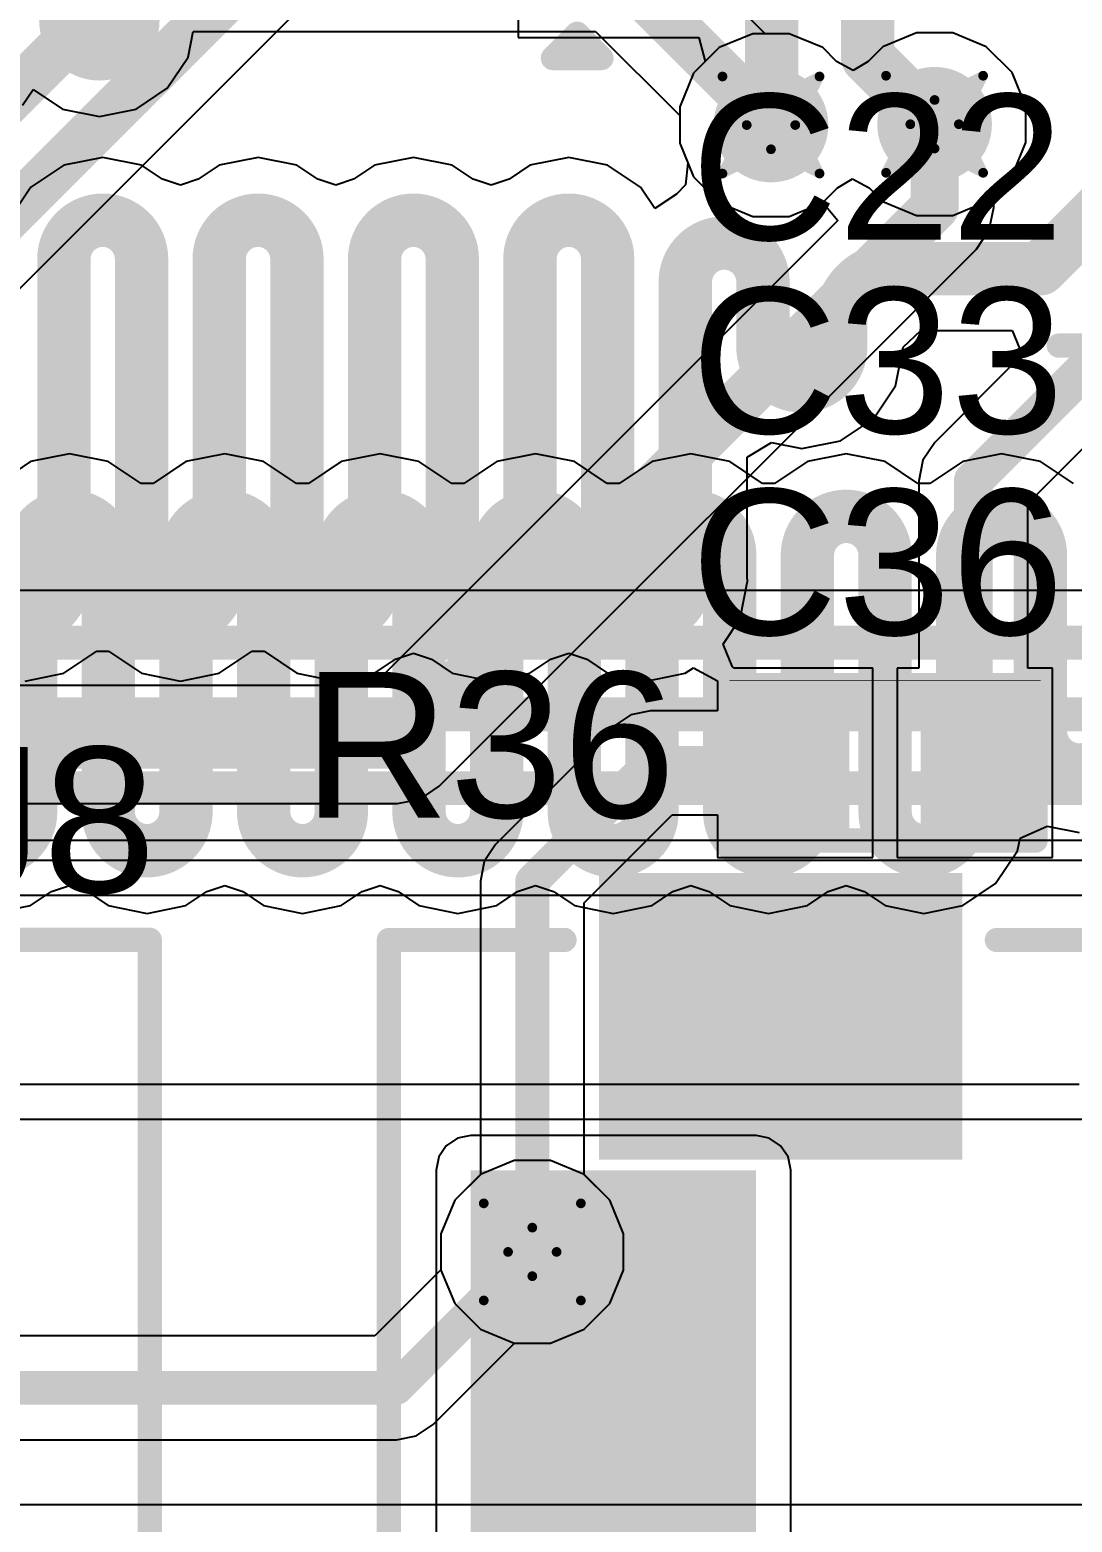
# Model space of a CAD drawing. Header units: inches. Extents: x -3 to 488, y -11 to 93.
# Drawn here: x 91.15 to 96.61, y 5.03 to 12.84 of the extents above; entities that cross this region are included whole.
import ezdxf

# ---------------------------------------------------------------- set-up
doc = ezdxf.new("R2010")
doc.units = ezdxf.units.IN
for name, color, linetype in [('Bottom Layer', 5, 'Continuous'), ('Drill Drawing', 1, 'Continuous'), ('Layer 1', 16, 'Continuous'), ('Layer 2', 76, 'Continuous'), ('Top Layer', 1, 'Continuous'), ('Top Overlay', 2, 'Continuous'), ('Top Paste', 8, 'Continuous'), ('Top Solder', 216, 'Continuous'), ('Via Holes', 16, 'Continuous')]:
    doc.layers.add(name, color=color, linetype=linetype)
doc.styles.add('Arial', font='', dxfattribs={"height": 0.2})
doc.styles.get('Arial').set_extended_font_data('Arial')

msp = doc.modelspace()

# ---------------------------------------------------------------- hatches: boundary and pattern name
at = {"layer": 'Bottom Layer'}
h = msp.add_hatch(color=5, dxfattribs=at)
edge = h.paths.add_edge_path()
edge.add_arc((95.0316, 12.3423), 0.3, 0, 360)
h = msp.add_hatch(color=5, dxfattribs=at)
edge = h.paths.add_edge_path()
edge.add_arc((95.8875, 12.3464), 0.3, 0, 360)
h = msp.add_hatch(color=5, dxfattribs=at)
edge = h.paths.add_edge_path()
edge.add_arc((93.7829, 6.4459), 0.3, 0, 360)
at = {"layer": 'Layer 1'}
h = msp.add_hatch(color=16, dxfattribs=at)
edge = h.paths.add_edge_path()
edge.add_arc((95.0316, 12.3423), 0.3, 0, 360)
h = msp.add_hatch(color=16, dxfattribs=at)
edge = h.paths.add_edge_path()
edge.add_arc((95.8875, 12.3464), 0.3, 0, 360)
h = msp.add_hatch(color=16, dxfattribs=at)
edge = h.paths.add_edge_path()
edge.add_arc((93.7829, 6.4459), 0.3, 0, 360)
at = {"layer": 'Layer 2'}
h = msp.add_hatch(color=76, dxfattribs=at)
edge = h.paths.add_edge_path()
edge.add_arc((95.0316, 12.3423), 0.3, 0, 360)
h = msp.add_hatch(color=76, dxfattribs=at)
edge = h.paths.add_edge_path()
edge.add_arc((95.8875, 12.3464), 0.3, 0, 360)
msp.add_hatch(color=76, dxfattribs=at).paths.add_polyline_path([(93.4607, -5.4719), (94.9534, -5.4719), (94.9534, 6.8733), (93.4607, 6.8733)])
h = msp.add_hatch(color=76, dxfattribs=at)
edge = h.paths.add_edge_path()
edge.add_arc((93.7829, 6.4459), 0.3, 0, 360)
at = {"layer": 'Top Layer'}
h = msp.add_hatch(color=1, dxfattribs=at)
edge = h.paths.add_edge_path()
edge.add_arc((95.0316, 12.3423), 0.3, 0, 360)
h = msp.add_hatch(color=1, dxfattribs=at)
edge = h.paths.add_edge_path()
edge.add_arc((95.8875, 12.3464), 0.3, 0, 360)
for points in [[(95.3871, 9.3218), (95.3871, 8.6868), (94.9299, 8.6868), (94.9299, 9.3218)], [(96.3269, 9.3218), (96.3269, 8.6868), (95.8697, 8.6868), (95.8697, 9.3218)], [(94.1824, 8.378), (95.9824, 8.378), (95.9824, 6.978), (94.1824, 6.978)]]:
    msp.add_hatch(color=1, dxfattribs=at).paths.add_polyline_path(points)
h = msp.add_hatch(color=1, dxfattribs=at)
edge = h.paths.add_edge_path()
edge.add_arc((93.7829, 6.4459), 0.3, 0, 360)
at = {"layer": 'Top Paste'}
for points in [[(95.3871, 9.3218), (95.3871, 8.6868), (94.9299, 8.6868), (94.9299, 9.3218)], [(96.3269, 9.3218), (96.3269, 8.6868), (95.8697, 8.6868), (95.8697, 9.3218)], [(94.1824, 8.378), (95.9824, 8.378), (95.9824, 6.978), (94.1824, 6.978)]]:
    msp.add_hatch(color=8, dxfattribs=at).paths.add_polyline_path(points)
at = {"layer": 'Top Solder'}
for points in [[(95.4421, 9.3768), (95.4421, 8.6318), (94.8749, 8.6318), (94.8749, 9.3768)], [(96.3819, 9.3768), (96.3819, 8.6318), (95.8147, 8.6318), (95.8147, 9.3768)], [(94.1324, 8.428), (96.0324, 8.428), (96.0324, 6.928), (94.1324, 6.928)]]:
    msp.add_hatch(color=216, dxfattribs=at).paths.add_polyline_path(points)
at = {"layer": 'Via Holes'}
h = msp.add_hatch(color=7, dxfattribs=at)
edge = h.paths.add_edge_path()
edge.add_arc((95.8875, 12.3464), 0.15, 0, 360)
h = msp.add_hatch(color=7, dxfattribs=at)
edge = h.paths.add_edge_path()
edge.add_arc((95.0316, 12.3423), 0.15, 0, 360)
h = msp.add_hatch(color=7, dxfattribs=at)
edge = h.paths.add_edge_path()
edge.add_arc((93.7829, 6.4459), 0.15, 0, 360)

# ---------------------------------------------------------------- linework, layer by layer
at = {"layer": 'Bottom Layer'}
for p, q in [((94.9366, 12.8201), (94.761, 12.7474)), ((95.1267, 12.8201), (94.9366, 12.8201)), ((95.3023, 12.7474), (95.1267, 12.8201)), ((95.7925, 12.8242), (95.6168, 12.7515)), ((95.9825, 12.8242), (95.7925, 12.8242)), ((96.1582, 12.7515), (95.9825, 12.8242)), ((94.761, 12.7474), (94.6266, 12.613)), ((95.3745, 12.6751), (95.3023, 12.7474)), ((95.6168, 12.7515), (95.5405, 12.6751)), ((96.2926, 12.6171), (96.1582, 12.7515)), ((95.462, 12.6281), (95.3745, 12.6751)), ((95.5405, 12.6751), (95.462, 12.6281)), ((94.6266, 12.613), (94.5538, 12.4374)), ((96.3653, 12.4415), (96.2926, 12.6171)), ((94.5538, 12.4374), (94.5538, 12.2473)), ((96.3653, 12.2514), (96.3653, 12.4415)), ((94.5538, 12.2473), (94.6266, 12.0717)), ((96.2926, 12.0758), (96.3653, 12.2514)), ((94.6266, 12.0717), (94.761, 11.9373)), ((95.3787, 12.0136), (95.4572, 12.0607)), ((95.4572, 12.0607), (95.5446, 12.0136)), ((96.1582, 11.9414), (96.2926, 12.0758)), ((95.3023, 11.9373), (95.3787, 12.0136)), ((95.5446, 12.0136), (95.6168, 11.9414)), ((94.761, 11.9373), (94.9366, 11.8645)), ((95.1267, 11.8645), (95.3023, 11.9373)), ((95.6168, 11.9414), (95.7925, 11.8686)), ((95.9825, 11.8686), (96.1582, 11.9414)), ((94.9366, 11.8645), (95.1267, 11.8645)), ((95.7925, 11.8686), (95.9825, 11.8686)), ((91.3612, 10.6225), (91.158, 10.5821)), ((91.5644, 10.5821), (91.3612, 10.6225)), ((92.174, 10.6225), (91.9708, 10.5821)), ((92.3772, 10.5821), (92.174, 10.6225)), ((92.9868, 10.6225), (92.7836, 10.5821)), ((93.19, 10.5821), (92.9868, 10.6225)), ((93.7996, 10.6225), (93.5964, 10.5821)), ((94.0028, 10.5821), (93.7996, 10.6225)), ((94.6124, 10.6225), (94.4092, 10.5821)), ((94.8156, 10.5821), (94.6124, 10.6225)), ((95.4252, 10.6225), (95.222, 10.5821)), ((95.6284, 10.5821), (95.4252, 10.6225)), ((96.238, 10.6225), (96.0348, 10.5821)), ((96.4412, 10.5821), (96.238, 10.6225)), ((91.158, 10.5821), (90.9858, 10.467)), ((91.7366, 10.467), (91.5644, 10.5821)), ((91.9708, 10.5821), (91.7986, 10.467)), ((92.5494, 10.467), (92.3772, 10.5821)), ((92.7836, 10.5821), (92.6114, 10.467)), ((93.3622, 10.467), (93.19, 10.5821)), ((93.5964, 10.5821), (93.4242, 10.467)), ((94.175, 10.467), (94.0028, 10.5821)), ((94.4092, 10.5821), (94.237, 10.467)), ((94.9878, 10.467), (94.8156, 10.5821)), ((95.222, 10.5821), (95.0498, 10.467)), ((95.8006, 10.467), (95.6284, 10.5821)), ((96.0348, 10.5821), (95.8626, 10.467)), ((96.6134, 10.467), (96.4412, 10.5821)), ((91.7986, 10.467), (91.7366, 10.467)), ((92.6114, 10.467), (92.5494, 10.467)), ((93.4242, 10.467), (93.3622, 10.467)), ((94.237, 10.467), (94.175, 10.467)), ((95.0498, 10.467), (94.9878, 10.467)), ((95.8626, 10.467), (95.8006, 10.467)), ((96.3353, 8.6115), (96.4771, 8.6732)), ((96.4771, 8.6732), (96.6444, 8.6399)), ((96.3221, 8.5451), (96.3353, 8.6115)), ((96.207, 8.3728), (96.3221, 8.5451)), ((91.2675, 8.3309), (91.3612, 8.3624)), ((91.3612, 8.3624), (91.4549, 8.3309)), ((92.0803, 8.3309), (92.174, 8.3624)), ((92.174, 8.3624), (92.2677, 8.3309)), ((92.8931, 8.3309), (92.9868, 8.3624)), ((92.9868, 8.3624), (93.0805, 8.3309)), ((93.7059, 8.3309), (93.7996, 8.3624)), ((93.7996, 8.3624), (93.8933, 8.3309)), ((94.5187, 8.3309), (94.6124, 8.3624)), ((94.6124, 8.3624), (94.7061, 8.3309)), ((95.3315, 8.3309), (95.4252, 8.3624)), ((95.4252, 8.3624), (95.5189, 8.3309)), ((96.0348, 8.2578), (96.207, 8.3728)), ((91.158, 8.2578), (91.2675, 8.3309)), ((91.4549, 8.3309), (91.5644, 8.2578)), ((91.9708, 8.2578), (92.0803, 8.3309)), ((92.2677, 8.3309), (92.3772, 8.2578)), ((92.7836, 8.2578), (92.8931, 8.3309)), ((93.0805, 8.3309), (93.19, 8.2578)), ((93.5964, 8.2578), (93.7059, 8.3309)), ((93.8933, 8.3309), (94.0028, 8.2578)), ((94.4092, 8.2578), (94.5187, 8.3309)), ((94.7061, 8.3309), (94.8156, 8.2578)), ((95.222, 8.2578), (95.3315, 8.3309)), ((95.5189, 8.3309), (95.6284, 8.2578)), ((90.9548, 8.2173), (91.158, 8.2578)), ((91.5644, 8.2578), (91.7676, 8.2173)), ((91.7676, 8.2173), (91.9708, 8.2578)), ((92.3772, 8.2578), (92.5804, 8.2173)), ((92.5804, 8.2173), (92.7836, 8.2578)), ((93.19, 8.2578), (93.3932, 8.2173)), ((93.3932, 8.2173), (93.5964, 8.2578)), ((94.0028, 8.2578), (94.206, 8.2173)), ((94.206, 8.2173), (94.4092, 8.2578)), ((94.8156, 8.2578), (95.0188, 8.2173)), ((95.0188, 8.2173), (95.222, 8.2578)), ((95.6284, 8.2578), (95.8316, 8.2173)), ((95.8316, 8.2173), (96.0348, 8.2578)), ((96.6439, 7.3211), (71.3248, 7.3211)), ((71.2497, 7.1398), (96.719, 7.1398)), ((93.6879, 6.9237), (93.5122, 6.851)), ((93.8779, 6.9237), (93.6879, 6.9237)), ((94.0536, 6.851), (93.8779, 6.9237)), ((93.5122, 6.851), (93.3778, 6.7166)), ((94.188, 6.7166), (94.0536, 6.851)), ((93.3778, 6.7166), (93.3051, 6.541)), ((94.2607, 6.541), (94.188, 6.7166)), ((93.3051, 6.541), (93.3051, 6.3509)), ((94.2607, 6.3509), (94.2607, 6.541)), ((93.3051, 6.3509), (93.3778, 6.1753)), ((94.188, 6.1753), (94.2607, 6.3509)), ((93.3778, 6.1753), (93.5122, 6.0409)), ((94.0536, 6.0409), (94.188, 6.1753)), ((93.5122, 6.0409), (93.6879, 5.9681)), ((93.8779, 5.9681), (94.0536, 6.0409)), ((93.6879, 5.9681), (93.8779, 5.9681))]:
    msp.add_line(p, q, dxfattribs=at)
at = {"layer": 'Bottom Layer', "const_width": 0.2794}
for points in [[(91.158, 10.0916, -1), (91.5644, 10.0916)], [(91.9708, 10.0916, -1), (92.3772, 10.0916)], [(92.7836, 10.0916, -1), (93.19, 10.0916)], [(93.5964, 10.0916, -1), (94.0028, 10.0916)], [(94.4092, 10.0916, -1), (94.8156, 10.0916)], [(95.222, 10.0916, -1), (95.6284, 10.0916)], [(96.0348, 10.0916, -1), (96.4412, 10.0916)], [(96.8476, 9.1708, -1), (96.4412, 9.1708)], [(91.158, 8.7482, -1), (90.7516, 8.7482)], [(91.9708, 8.7482, -1), (91.5644, 8.7482)], [(92.7836, 8.7482, -1), (92.3772, 8.7482)], [(93.5964, 8.7482, -1), (93.19, 8.7482)], [(94.4092, 8.7482, -1), (94.0028, 8.7482)], [(95.222, 8.7482, -1), (94.8156, 8.7482)], [(96.0348, 8.7482, -1), (95.6284, 8.7482)]]:
    msp.add_lwpolyline(points, format="xyb", dxfattribs=at)
for points in [[(91.158, 8.7482), (91.158, 10.0916)], [(91.5644, 8.7482), (91.5644, 10.0916)], [(91.9708, 8.7482), (91.9708, 10.0916)], [(92.3772, 8.7482), (92.3772, 10.0916)], [(92.7836, 8.7482), (92.7836, 10.0916)], [(93.19, 8.7482), (93.19, 10.0916)], [(93.5964, 8.7482), (93.5964, 10.0916)], [(94.0028, 8.7482), (94.0028, 10.0916)], [(94.4092, 8.7482), (94.4092, 10.0916)], [(94.8156, 8.7482), (94.8156, 10.0916)], [(95.222, 8.7482), (95.222, 10.0916)], [(95.6284, 8.7482), (95.6284, 10.0916)], [(96.0348, 8.7482), (96.0348, 10.0916)], [(96.4412, 9.1708), (96.4412, 10.0916)]]:
    msp.add_lwpolyline(points, dxfattribs=at)
at = {"layer": 'Bottom Layer', "const_width": 0.1397}
for points in [[(91.0881, 10.0916, 1), (91.2278, 10.0916, 1)], [(91.0881, 10.0916, 1), (91.2278, 10.0916, 1)], [(91.4945, 10.0916, 1), (91.6342, 10.0916, 1)], [(91.4945, 10.0916, 1), (91.6342, 10.0916, 1)], [(91.9009, 10.0916, 1), (92.0406, 10.0916, 1)], [(91.9009, 10.0916, 1), (92.0406, 10.0916, 1)], [(92.3073, 10.0916, 1), (92.447, 10.0916, 1)], [(92.3073, 10.0916, 1), (92.447, 10.0916, 1)], [(92.7137, 10.0916, 1), (92.8534, 10.0916, 1)], [(92.7137, 10.0916, 1), (92.8534, 10.0916, 1)], [(93.1201, 10.0916, 1), (93.2598, 10.0916, 1)], [(93.1201, 10.0916, 1), (93.2598, 10.0916, 1)], [(93.5265, 10.0916, 1), (93.6662, 10.0916, 1)], [(93.5265, 10.0916, 1), (93.6662, 10.0916, 1)], [(93.9329, 10.0916, 1), (94.0726, 10.0916, 1)], [(93.9329, 10.0916, 1), (94.0726, 10.0916, 1)], [(94.3393, 10.0916, 1), (94.479, 10.0916, 1)], [(94.3393, 10.0916, 1), (94.479, 10.0916, 1)], [(94.7457, 10.0916, 1), (94.8854, 10.0916, 1)], [(94.7457, 10.0916, 1), (94.8854, 10.0916, 1)], [(95.1521, 10.0916, 1), (95.2918, 10.0916, 1)], [(95.1521, 10.0916, 1), (95.2918, 10.0916, 1)], [(95.5585, 10.0916, 1), (95.6982, 10.0916, 1)], [(95.5585, 10.0916, 1), (95.6982, 10.0916, 1)], [(95.9649, 10.0916, 1), (96.1046, 10.0916, 1)], [(95.9649, 10.0916, 1), (96.1046, 10.0916, 1)], [(96.3713, 10.0916, 1), (96.511, 10.0916, 1)], [(96.3713, 10.0916, 1), (96.511, 10.0916, 1)], [(96.3713, 9.1708, 1), (96.511, 9.1708, 1)], [(96.3713, 9.1708, 1), (96.511, 9.1708, 1)], [(91.0881, 8.7482, 1), (91.2278, 8.7482, 1)], [(91.0881, 8.7482, 1), (91.2278, 8.7482, 1)], [(91.4945, 8.7482, 1), (91.6342, 8.7482, 1)], [(91.4945, 8.7482, 1), (91.6342, 8.7482, 1)], [(91.9009, 8.7482, 1), (92.0406, 8.7482, 1)], [(91.9009, 8.7482, 1), (92.0406, 8.7482, 1)], [(92.3073, 8.7482, 1), (92.447, 8.7482, 1)], [(92.3073, 8.7482, 1), (92.447, 8.7482, 1)], [(92.7137, 8.7482, 1), (92.8534, 8.7482, 1)], [(92.7137, 8.7482, 1), (92.8534, 8.7482, 1)], [(93.1201, 8.7482, 1), (93.2598, 8.7482, 1)], [(93.1201, 8.7482, 1), (93.2598, 8.7482, 1)], [(93.5265, 8.7482, 1), (93.6662, 8.7482, 1)], [(93.5265, 8.7482, 1), (93.6662, 8.7482, 1)], [(93.9329, 8.7482, 1), (94.0726, 8.7482, 1)], [(93.9329, 8.7482, 1), (94.0726, 8.7482, 1)], [(94.3393, 8.7482, 1), (94.479, 8.7482, 1)], [(94.3393, 8.7482, 1), (94.479, 8.7482, 1)], [(94.7457, 8.7482, 1), (94.8854, 8.7482, 1)], [(94.7457, 8.7482, 1), (94.8854, 8.7482, 1)], [(95.1521, 8.7482, 1), (95.2918, 8.7482, 1)], [(95.1521, 8.7482, 1), (95.2918, 8.7482, 1)], [(95.5585, 8.7482, 1), (95.6982, 8.7482, 1)], [(95.5585, 8.7482, 1), (95.6982, 8.7482, 1)], [(95.9649, 8.7482, 1), (96.1046, 8.7482, 1)], [(95.9649, 8.7482, 1), (96.1046, 8.7482, 1)]]:
    msp.add_lwpolyline(points, format="xyb", close=True, dxfattribs=at)
at = {"layer": 'Drill Drawing', "const_width": 0.0508}
for points in [[(94.7776, 12.5963), (95.0316, 12.4693)], [(94.7776, 12.5963), (94.9046, 12.3423)], [(95.0316, 12.4693), (95.2856, 12.5963)], [(95.1586, 12.3423), (95.2856, 12.5963)], [(95.6335, 12.6004), (95.8875, 12.4734)], [(95.6335, 12.6004), (95.7605, 12.3464)], [(95.8875, 12.4734), (96.1415, 12.6004)], [(96.0145, 12.3464), (96.1415, 12.6004)], [(94.7776, 12.0883), (94.9046, 12.3423)], [(95.1586, 12.3423), (95.2856, 12.0883)], [(95.6335, 12.0924), (95.7605, 12.3464)], [(96.0145, 12.3464), (96.1415, 12.0924)], [(94.7776, 12.0883), (95.0316, 12.2153)], [(95.0316, 12.2153), (95.2856, 12.0883)], [(95.6335, 12.0924), (95.8875, 12.2194)], [(95.8875, 12.2194), (96.1415, 12.0924)], [(93.5289, 6.6999), (93.7829, 6.5729)], [(93.5289, 6.6999), (93.6559, 6.4459)], [(93.7829, 6.5729), (94.0369, 6.6999)], [(93.9099, 6.4459), (94.0369, 6.6999)], [(93.5289, 6.1919), (93.6559, 6.4459)], [(93.9099, 6.4459), (94.0369, 6.1919)], [(93.5289, 6.1919), (93.7829, 6.3189)], [(93.7829, 6.3189), (94.0369, 6.1919)]]:
    msp.add_lwpolyline(points, dxfattribs=at)
at = {"layer": 'Drill Drawing', "const_width": 0.0254}
for points in [[(94.7649, 12.5963, 1), (94.7903, 12.5963, 1)], [(94.7649, 12.5963, 1), (94.7903, 12.5963, 1)], [(95.2729, 12.5963, 1), (95.2983, 12.5963, 1)], [(95.2729, 12.5963, 1), (95.2983, 12.5963, 1)], [(95.6208, 12.6004, 1), (95.6462, 12.6004, 1)], [(95.6208, 12.6004, 1), (95.6462, 12.6004, 1)], [(96.1288, 12.6004, 1), (96.1542, 12.6004, 1)], [(96.1288, 12.6004, 1), (96.1542, 12.6004, 1)], [(95.0189, 12.4693, 1), (95.0443, 12.4693, 1)], [(95.0189, 12.4693, 1), (95.0443, 12.4693, 1)], [(95.8748, 12.4734, 1), (95.9002, 12.4734, 1)], [(95.8748, 12.4734, 1), (95.9002, 12.4734, 1)], [(94.8919, 12.3423, 1), (94.9173, 12.3423, 1)], [(94.8919, 12.3423, 1), (94.9173, 12.3423, 1)], [(95.1459, 12.3423, 1), (95.1713, 12.3423, 1)], [(95.1459, 12.3423, 1), (95.1713, 12.3423, 1)], [(95.7478, 12.3464, 1), (95.7732, 12.3464, 1)], [(95.7478, 12.3464, 1), (95.7732, 12.3464, 1)], [(96.0018, 12.3464, 1), (96.0272, 12.3464, 1)], [(96.0018, 12.3464, 1), (96.0272, 12.3464, 1)], [(95.0189, 12.2153, 1), (95.0443, 12.2153, 1)], [(95.0189, 12.2153, 1), (95.0443, 12.2153, 1)], [(95.8748, 12.2194, 1), (95.9002, 12.2194, 1)], [(95.8748, 12.2194, 1), (95.9002, 12.2194, 1)], [(94.7649, 12.0883, 1), (94.7903, 12.0883, 1)], [(94.7649, 12.0883, 1), (94.7903, 12.0883, 1)], [(95.2729, 12.0883, 1), (95.2983, 12.0883, 1)], [(95.2729, 12.0883, 1), (95.2983, 12.0883, 1)], [(95.6208, 12.0924, 1), (95.6462, 12.0924, 1)], [(95.6208, 12.0924, 1), (95.6462, 12.0924, 1)], [(96.1288, 12.0924, 1), (96.1542, 12.0924, 1)], [(96.1288, 12.0924, 1), (96.1542, 12.0924, 1)], [(93.5162, 6.6999, 1), (93.5416, 6.6999, 1)], [(93.5162, 6.6999, 1), (93.5416, 6.6999, 1)], [(94.0242, 6.6999, 1), (94.0496, 6.6999, 1)], [(94.0242, 6.6999, 1), (94.0496, 6.6999, 1)], [(93.7702, 6.5729, 1), (93.7956, 6.5729, 1)], [(93.7702, 6.5729, 1), (93.7956, 6.5729, 1)], [(93.6432, 6.4459, 1), (93.6686, 6.4459, 1)], [(93.6432, 6.4459, 1), (93.6686, 6.4459, 1)], [(93.8972, 6.4459, 1), (93.9226, 6.4459, 1)], [(93.8972, 6.4459, 1), (93.9226, 6.4459, 1)], [(93.7702, 6.3189, 1), (93.7956, 6.3189, 1)], [(93.7702, 6.3189, 1), (93.7956, 6.3189, 1)], [(93.5162, 6.1919, 1), (93.5416, 6.1919, 1)], [(93.5162, 6.1919, 1), (93.5416, 6.1919, 1)], [(94.0242, 6.1919, 1), (94.0496, 6.1919, 1)], [(94.0242, 6.1919, 1), (94.0496, 6.1919, 1)]]:
    msp.add_lwpolyline(points, format="xyb", close=True, dxfattribs=at)
at = {"layer": 'Layer 1'}
for p, q in [((95.0015, 12.8201), (94.4612, 13.3604)), ((91.9818, 12.6978), (92.0085, 12.8321)), ((92.0085, 12.8321), (94.1142, 12.8321)), ((94.1142, 12.8321), (94.5538, 12.3924)), ((95.1267, 12.8201), (95.0015, 12.8201)), ((95.3023, 12.7474), (95.1267, 12.8201)), ((95.7925, 12.8242), (95.6168, 12.7515)), ((95.9825, 12.8242), (95.7925, 12.8242)), ((96.1582, 12.7515), (95.9825, 12.8242)), ((95.3745, 12.6751), (95.3023, 12.7474)), ((95.6168, 12.7515), (95.5405, 12.6751)), ((96.2926, 12.6171), (96.1582, 12.7515)), ((91.8729, 12.5348), (91.9818, 12.6978)), ((95.462, 12.6281), (95.3745, 12.6751)), ((95.5405, 12.6751), (95.462, 12.6281)), ((96.3653, 12.4415), (96.2926, 12.6171)), ((91.116, 12.4465), (91.1711, 12.529)), ((91.1711, 12.529), (91.3254, 12.4259)), ((91.7099, 12.4259), (91.8729, 12.5348)), ((91.3254, 12.4259), (91.5176, 12.3877)), ((91.5176, 12.3877), (91.7099, 12.4259)), ((96.3653, 12.2514), (96.3653, 12.4415)), ((94.5538, 12.3924), (94.5538, 12.2473)), ((94.5538, 12.2473), (94.6266, 12.0717)), ((96.2926, 12.0758), (96.3653, 12.2514)), ((94.6266, 12.0717), (94.761, 11.9373)), ((95.3787, 12.0136), (95.4572, 12.0607)), ((95.4572, 12.0607), (95.5446, 12.0136)), ((96.1582, 11.9414), (96.2926, 12.0758)), ((95.3023, 11.9373), (95.3787, 12.0136)), ((95.5446, 12.0136), (95.6168, 11.9414)), ((94.761, 11.9373), (94.9366, 11.8645)), ((95.1267, 11.8645), (95.3023, 11.9373)), ((95.6168, 11.9414), (95.7925, 11.8686)), ((95.9825, 11.8686), (96.1582, 11.9414)), ((94.9366, 11.8645), (95.1267, 11.8645)), ((95.7925, 11.8686), (95.9825, 11.8686)), ((97.2937, 9.9063), (87.5354, 9.9063)), ((87.2295, 8.6005), (97.9487, 8.6005)), ((93.6879, 6.9237), (93.5122, 6.851)), ((93.8779, 6.9237), (93.6879, 6.9237)), ((94.0536, 6.851), (93.8779, 6.9237)), ((93.5122, 6.851), (93.3778, 6.7166)), ((94.188, 6.7166), (94.0536, 6.851)), ((93.3778, 6.7166), (93.3051, 6.541)), ((94.2607, 6.541), (94.188, 6.7166)), ((93.3051, 6.541), (93.3051, 6.3527)), ((94.2607, 6.3509), (94.2607, 6.541)), ((93.3051, 6.3527), (92.9591, 6.0066)), ((94.188, 6.1753), (94.2607, 6.3509)), ((94.0536, 6.0409), (94.188, 6.1753)), ((93.8779, 5.9681), (94.0536, 6.0409)), ((92.9591, 6.0066), (89.5293, 6.0066)), ((93.264, 5.5424), (93.6897, 5.9681)), ((93.6897, 5.9681), (93.8779, 5.9681)), ((93.0717, 5.4628), (93.1758, 5.4835)), ((93.1758, 5.4835), (93.264, 5.5424)), ((72.6548, 5.4628), (93.0717, 5.4628)), ((109.9606, 5.1233), (65.7483, 5.1233))]:
    msp.add_line(p, q, dxfattribs=at)
at = {"layer": 'Layer 1', "const_width": 0.2515}
for points in [[(90.95, 12.9523, -1), (91.3284, 12.9523)], [(91.7069, 12.8901, -0.414214), (91.9583, 13.1416)], [(91.7069, 12.8901, -1), (91.3284, 12.8901)]]:
    msp.add_lwpolyline(points, format="xyb", dxfattribs=at)
at = {"layer": 'Layer 1'}
for points, const_width in [([(94.2424, 13.1416), (95.0316, 12.3523)], 0.2515), ([(91.3284, 12.8901), (91.3284, 12.9523)], 0.2515), ([(91.7069, 12.8901), (91.7069, 12.8901)], 0.2515), ([(95.0316, 12.3423), (95.0316, 12.3523)], 0.2515), ([(71.4525, 9.6344), (97.4064, 9.6344)], 0.1778), ([(71.3257, 9.2583), (97.8318, 9.2583)], 0.1778), ([(71.2088, 8.8724), (97.9487, 8.8724)], 0.1778), ([(93.0717, 5.7347), (93.7829, 6.4459)], 0.1778), ([(72.6548, 5.7347), (93.0717, 5.7347)], 0.1778)]:
    msp.add_lwpolyline(points, dxfattribs=dict(at, const_width=const_width))
for points, const_width in [([(91.2656, 12.9523, 1), (91.3913, 12.9523, 1)], 0.1257), ([(91.2656, 12.9523, 1), (91.3913, 12.9523, 1)], 0.1257), ([(91.2656, 12.8901, 1), (91.3913, 12.8901, 1)], 0.1257), ([(91.2656, 12.8901, 1), (91.3913, 12.8901, 1)], 0.1257), ([(91.644, 12.8901, 1), (91.7697, 12.8901, 1)], 0.1257), ([(91.644, 12.8901, 1), (91.7697, 12.8901, 1)], 0.1257), ([(91.644, 12.8901, 1), (91.7697, 12.8901, 1)], 0.1257), ([(91.644, 12.8901, 1), (91.7697, 12.8901, 1)], 0.1257), ([(94.9688, 12.3523, 1), (95.0945, 12.3523, 1)], 0.1257), ([(94.9688, 12.3523, 1), (95.0945, 12.3523, 1)], 0.1257), ([(94.9688, 12.3423, 1), (95.0945, 12.3423, 1)], 0.1257), ([(93.7385, 6.4459, 1), (93.8274, 6.4459, 1)], 0.0889), ([(93.0273, 5.7347, 1), (93.1162, 5.7347, 1)], 0.0889), ([(93.0273, 5.7347, 1), (93.1162, 5.7347, 1)], 0.0889)]:
    msp.add_lwpolyline(points, format="xyb", close=True, dxfattribs=dict(at, const_width=const_width))
at = {"layer": 'Layer 2'}
for p, q in [((90.9668, 11.3523), (94.2924, 14.678)), ((94.9366, 12.8201), (94.761, 12.7474)), ((95.1267, 12.8201), (94.9366, 12.8201)), ((95.3023, 12.7474), (95.1267, 12.8201)), ((95.7925, 12.8242), (95.6168, 12.7515)), ((95.9825, 12.8242), (95.7925, 12.8242)), ((96.1582, 12.7515), (95.9825, 12.8242)), ((94.761, 12.7474), (94.6266, 12.613)), ((95.3745, 12.6751), (95.3023, 12.7474)), ((95.6168, 12.7515), (95.5405, 12.6751)), ((96.2926, 12.6171), (96.1582, 12.7515)), ((95.462, 12.6281), (95.3745, 12.6751)), ((95.5405, 12.6751), (95.462, 12.6281)), ((94.6266, 12.613), (94.5538, 12.4374)), ((96.3653, 12.4415), (96.2926, 12.6171)), ((94.5538, 12.4374), (94.5538, 12.2473)), ((96.3653, 12.2514), (96.3653, 12.4415)), ((94.5538, 12.2473), (94.6266, 12.0717)), ((96.2926, 12.0758), (96.3653, 12.2514)), ((94.6266, 12.0717), (94.761, 11.9373)), ((96.197, 11.9802), (96.2926, 12.0758)), ((96.197, 11.9116), (96.197, 11.9802)), ((94.761, 11.9373), (94.9366, 11.8645)), ((95.1267, 11.8645), (95.3023, 11.9373)), ((95.3023, 11.9373), (95.3813, 11.843)), ((96.1734, 11.7931), (96.197, 11.9116)), ((95.3813, 11.843), (92.9487, 9.4105)), ((94.9366, 11.8645), (95.1267, 11.8645)), ((96.1063, 11.6927), (96.1734, 11.7931)), ((93.2958, 8.8821), (96.1063, 11.6927)), ((96.1063, 11.6927), (96.1063, 11.6927)), ((92.9487, 9.4105), (89.2045, 9.4105)), ((93.1954, 8.8151), (93.2958, 8.8821)), ((78.2911, 8.7915), (93.0769, 8.7915)), ((93.0769, 8.7915), (93.1954, 8.8151)), ((93.0769, 8.7915), (93.0769, 8.7915)), ((96.8562, 8.4932), (87.4846, 8.4932)), ((87.4846, 8.3119), (97.0375, 8.3119)), ((93.3913, 7.0408), (93.3325, 7.0015)), ((93.4607, 7.0546), (93.3913, 7.0408)), ((94.9534, 7.0546), (93.4607, 7.0546)), ((95.0227, 7.0408), (94.9534, 7.0546)), ((95.0816, 7.0015), (95.0227, 7.0408)), ((93.3325, 7.0015), (93.2932, 6.9427)), ((95.1209, 6.9427), (95.0816, 7.0015)), ((93.2932, 6.9427), (93.2794, 6.8733)), ((93.2794, 6.8733), (93.2794, -5.4719)), ((95.1347, 6.8733), (95.1209, 6.9427)), ((95.1347, -5.4719), (95.1347, 6.8733))]:
    msp.add_line(p, q, dxfattribs=at)
at = {"layer": 'Layer 2', "const_width": 0.2515}
for points in [[(88.6479, 10.0782), (94.5523, 15.9826)], [(90.7479, 11.5712), (94.5152, 15.3384)], [(95.8875, 11.9116), (95.8875, 12.3464)], [(93.0769, 9.101), (95.8875, 11.9116)], [(78.2911, 9.101), (93.0769, 9.101)]]:
    msp.add_lwpolyline(points, dxfattribs=at)
at = {"layer": 'Layer 2', "const_width": 0.1257}
for points in [[(95.8246, 12.3464, 1), (95.9504, 12.3464, 1)], [(95.8246, 11.9116, 1), (95.9504, 11.9116, 1)], [(95.8246, 11.9116, 1), (95.9504, 11.9116, 1)], [(93.0141, 9.101, 1), (93.1398, 9.101, 1)], [(93.0141, 9.101, 1), (93.1398, 9.101, 1)]]:
    msp.add_lwpolyline(points, format="xyb", close=True, dxfattribs=at)
at = {"layer": 'Top Layer'}
for p, q in [((93.7097, 14.1653), (93.7097, 12.801)), ((93.7097, 12.801), (94.6548, 12.801)), ((94.6548, 12.801), (94.6876, 12.674)), ((94.6876, 12.674), (94.6266, 12.613)), ((94.6266, 12.613), (94.5538, 12.4374)), ((94.5538, 12.4374), (94.5538, 12.2473)), ((94.5538, 12.2473), (94.5965, 12.1442)), ((91.3321, 12.1316), (91.1599, 12.0165)), ((91.5353, 12.172), (91.3321, 12.1316)), ((91.7385, 12.1316), (91.5353, 12.172)), ((91.848, 12.0584), (91.7385, 12.1316)), ((92.1449, 12.1316), (92.0354, 12.0584)), ((92.3481, 12.172), (92.1449, 12.1316)), ((92.5513, 12.1316), (92.3481, 12.172)), ((92.6608, 12.0584), (92.5513, 12.1316)), ((92.9577, 12.1316), (92.8482, 12.0584)), ((93.1609, 12.172), (92.9577, 12.1316)), ((93.3641, 12.1316), (93.1609, 12.172)), ((93.4736, 12.0584), (93.3641, 12.1316)), ((93.7705, 12.1316), (93.661, 12.0584)), ((93.9737, 12.172), (93.7705, 12.1316)), ((94.1769, 12.1316), (93.9737, 12.172)), ((94.3491, 12.0165), (94.1769, 12.1316)), ((94.5965, 12.1442), (94.5851, 12.0297)), ((91.9417, 12.0269), (91.848, 12.0584)), ((92.0354, 12.0584), (91.9417, 12.0269)), ((92.7545, 12.0269), (92.6608, 12.0584)), ((92.8482, 12.0584), (92.7545, 12.0269)), ((93.5673, 12.0269), (93.4736, 12.0584)), ((93.661, 12.0584), (93.5673, 12.0269)), ((94.5851, 12.0297), (94.5373, 11.9813)), ((91.1599, 12.0165), (91.0448, 11.8443)), ((94.4234, 11.9053), (94.3491, 12.0165)), ((94.5373, 11.9813), (94.4234, 11.9053)), ((95.7238, 11.1801), (95.815, 11.2666)), ((95.815, 11.2666), (96.2937, 11.2666)), ((96.2937, 11.2666), (96.3463, 11.1396)), ((95.6834, 10.977), (95.7238, 11.1801)), ((96.3463, 11.1396), (95.8886, 10.6819)), ((95.5683, 10.8047), (95.6834, 10.977)), ((96.3749, 10.3624), (96.9157, 10.9033)), ((95.3961, 10.6897), (95.5683, 10.8047)), ((94.907, 10.6038), (95.034, 10.6809)), ((95.034, 10.6809), (95.1929, 10.6492)), ((95.1929, 10.6492), (95.3961, 10.6897)), ((95.8886, 10.6819), (95.8268, 10.5894)), ((94.907, 9.9639), (94.907, 10.6038)), ((95.8268, 10.5894), (95.8051, 10.4804)), ((95.8051, 10.4804), (95.8051, 10.4804)), ((95.8051, 10.4804), (95.8051, 9.4996)), ((96.3749, 9.4996), (96.3749, 10.3624)), ((94.8706, 9.7607), (94.911, 9.9639)), ((94.911, 9.9639), (94.907, 9.9639)), ((94.781, 9.6266), (94.8706, 9.7607)), ((94.8171, 9.5396), (94.781, 9.6266)), ((91.3321, 9.4734), (91.5043, 9.5885)), ((91.5043, 9.5885), (91.5663, 9.5885)), ((91.5663, 9.5885), (91.7385, 9.4734)), ((92.1449, 9.4734), (92.3171, 9.5885)), ((92.3171, 9.5885), (92.3791, 9.5885)), ((92.3791, 9.5885), (92.5513, 9.4734)), ((92.9577, 9.4734), (93.0672, 9.5466)), ((93.0672, 9.5466), (93.1609, 9.5781)), ((93.1609, 9.5781), (93.2546, 9.5466)), ((93.2546, 9.5466), (93.3641, 9.4734)), ((93.7705, 9.4734), (93.88, 9.5466)), ((93.88, 9.5466), (93.9737, 9.5781)), ((93.9737, 9.5781), (94.0674, 9.5466)), ((94.0674, 9.5466), (94.1769, 9.4734)), ((94.8308, 9.5066), (94.8171, 9.5396)), ((91.1289, 9.433), (91.3321, 9.4734)), ((91.7385, 9.4734), (91.9417, 9.433)), ((91.9417, 9.433), (92.1449, 9.4734)), ((92.5513, 9.4734), (92.7545, 9.433)), ((92.7545, 9.433), (92.9577, 9.4734)), ((93.3641, 9.4734), (93.5673, 9.433)), ((93.5673, 9.433), (93.7705, 9.4734)), ((94.1769, 9.4734), (94.3801, 9.433)), ((94.3801, 9.433), (94.5833, 9.4734)), ((94.5833, 9.4734), (94.6261, 9.502)), ((94.6261, 9.502), (94.7521, 9.4335)), ((94.8373, 9.4996), (94.8308, 9.5066)), ((94.8495, 9.4996), (94.8373, 9.4996)), ((94.8517, 9.4996), (94.8495, 9.4996)), ((94.8495, 9.4996), (94.8495, 9.4996)), ((95.5649, 9.4996), (94.8517, 9.4996)), ((95.5649, 8.509), (95.5649, 9.4996)), ((95.8051, 9.4996), (95.6919, 9.4996)), ((95.6919, 9.4996), (95.6919, 8.509)), ((96.5047, 9.4996), (96.3749, 9.4996)), ((96.5047, 8.509), (96.5047, 9.4996)), ((94.7521, 9.4335), (94.7521, 9.4098)), ((94.7521, 9.4098), (94.7521, 9.4098)), ((94.7521, 9.4098), (94.7521, 9.4079)), ((94.7521, 9.4079), (94.7521, 9.2763)), ((94.2979, 9.2556), (94.2097, 9.1966)), ((94.402, 9.2763), (94.2979, 9.2556)), ((94.7521, 9.2763), (94.402, 9.2763)), ((94.402, 9.2763), (94.402, 9.2763)), ((94.2097, 9.1966), (93.5906, 8.5775)), ((94.2097, 9.1966), (94.2097, 9.1966)), ((94.0548, 8.2726), (94.5146, 8.7324)), ((94.5146, 8.7324), (94.7521, 8.7324)), ((94.7521, 8.7324), (94.7521, 8.509)), ((93.5906, 8.5775), (93.5317, 8.4893)), ((93.5317, 8.4893), (93.511, 8.3852)), ((94.7521, 8.509), (95.5649, 8.509)), ((95.6919, 8.509), (96.5047, 8.509)), ((93.511, 8.3852), (93.511, 6.8497)), ((94.0548, 6.8497), (94.0548, 8.2726)), ((93.511, 6.8497), (93.3778, 6.7166)), ((94.188, 6.7166), (94.0548, 6.8497)), ((93.3778, 6.7166), (93.3051, 6.541)), ((94.2607, 6.541), (94.188, 6.7166)), ((93.3051, 6.541), (93.3051, 6.3509)), ((94.2607, 6.3509), (94.2607, 6.541)), ((93.3051, 6.3509), (93.3778, 6.1753)), ((94.188, 6.1753), (94.2607, 6.3509)), ((93.3778, 6.1753), (93.5122, 6.0409)), ((94.0536, 6.0409), (94.188, 6.1753)), ((93.5122, 6.0409), (93.6879, 5.9681)), ((93.8779, 5.9681), (94.0536, 6.0409)), ((93.6879, 5.9681), (93.8779, 5.9681))]:
    msp.add_line(p, q, dxfattribs=at)
for points, const_width in [([(95.0346, 12.3453), (95.0346, 13.5759)], 0.2794), ([(95.5375, 12.6964), (95.5375, 13.5788)], 0.2794), ([(95.5375, 12.6964), (95.8875, 12.3464)], 0.2794), ([(95.0316, 12.3423), (95.0346, 12.3453)], 0.2794), ([(96.4402, 11.5903), (97.0375, 12.1876)], 0.2794), ([(91.3321, 9.9639), (91.3321, 11.6411)], 0.2794), ([(91.7385, 9.9639), (91.7385, 11.6411)], 0.2794), ([(92.1449, 9.9639), (92.1449, 11.6411)], 0.2794), ([(92.5513, 9.9639), (92.5513, 11.6411)], 0.2794), ([(92.9577, 9.9639), (92.9577, 11.6411)], 0.2794), ([(93.3641, 9.9639), (93.3641, 11.6411)], 0.2794), ([(93.7705, 9.9639), (93.7705, 11.6411)], 0.2794), ([(94.1769, 9.9639), (94.1769, 11.6411)], 0.2794), ([(95.6755, 11.5903), (96.4402, 11.5903)], 0.2794), ([(94.5833, 9.9639), (94.5833, 11.5216)], 0.2794), ([(94.9897, 11.1802), (94.9897, 11.5216)], 0.2794), ([(95.3961, 11.1802), (95.3961, 11.3109)], 0.2794), ([(96.09, 10.4804), (96.7977, 11.1882)], 0.2032), ([(96.09, 9.0126), (96.09, 10.4804)], 0.2032), ([(93.7829, 8.3852), (94.402, 9.0043)], 0.1778), ([(94.402, 9.0043), (95.1585, 9.0043)], 0.1778), ([(93.7829, 6.4459), (93.7829, 8.3852)], 0.1778)]:
    msp.add_lwpolyline(points, dxfattribs=dict(at, const_width=const_width))
for points, const_width in [([(95.4676, 12.6964, 1), (95.6073, 12.6964, 1)], 0.1397), ([(95.4676, 12.6964, 1), (95.6073, 12.6964, 1)], 0.1397), ([(94.9618, 12.3423, 1), (95.1015, 12.3423, 1)], 0.1397), ([(94.9647, 12.3453, 1), (95.1044, 12.3453, 1)], 0.1397), ([(94.9647, 12.3453, 1), (95.1044, 12.3453, 1)], 0.1397), ([(95.8176, 12.3464, 1), (95.9573, 12.3464, 1)], 0.1397), ([(91.2623, 11.6411, 1), (91.402, 11.6411, 1)], 0.1397), ([(91.2623, 11.6411, 1), (91.402, 11.6411, 1)], 0.1397), ([(91.6687, 11.6411, 1), (91.8084, 11.6411, 1)], 0.1397), ([(91.6687, 11.6411, 1), (91.8084, 11.6411, 1)], 0.1397), ([(92.0751, 11.6411, 1), (92.2148, 11.6411, 1)], 0.1397), ([(92.0751, 11.6411, 1), (92.2148, 11.6411, 1)], 0.1397), ([(92.4815, 11.6411, 1), (92.6212, 11.6411, 1)], 0.1397), ([(92.4815, 11.6411, 1), (92.6212, 11.6411, 1)], 0.1397), ([(92.8879, 11.6411, 1), (93.0276, 11.6411, 1)], 0.1397), ([(92.8879, 11.6411, 1), (93.0276, 11.6411, 1)], 0.1397), ([(93.2943, 11.6411, 1), (93.434, 11.6411, 1)], 0.1397), ([(93.2943, 11.6411, 1), (93.434, 11.6411, 1)], 0.1397), ([(93.7007, 11.6411, 1), (93.8404, 11.6411, 1)], 0.1397), ([(93.7007, 11.6411, 1), (93.8404, 11.6411, 1)], 0.1397), ([(94.1071, 11.6411, 1), (94.2468, 11.6411, 1)], 0.1397), ([(94.1071, 11.6411, 1), (94.2468, 11.6411, 1)], 0.1397), ([(95.6057, 11.5903, 1), (95.7454, 11.5903, 1)], 0.1397), ([(95.6057, 11.5903, 1), (95.7454, 11.5903, 1)], 0.1397), ([(96.3704, 11.5903, 1), (96.5101, 11.5903, 1)], 0.1397), ([(96.3704, 11.5903, 1), (96.5101, 11.5903, 1)], 0.1397), ([(94.5135, 11.5216, 1), (94.6532, 11.5216, 1)], 0.1397), ([(94.5135, 11.5216, 1), (94.6532, 11.5216, 1)], 0.1397), ([(94.9199, 11.5216, 1), (95.0596, 11.5216, 1)], 0.1397), ([(94.9199, 11.5216, 1), (95.0596, 11.5216, 1)], 0.1397), ([(95.3263, 11.3109, 1), (95.466, 11.3109, 1)], 0.1397), ([(95.3263, 11.3109, 1), (95.466, 11.3109, 1)], 0.1397), ([(94.9199, 11.1802, 1), (95.0596, 11.1802, 1)], 0.1397), ([(94.9199, 11.1802, 1), (95.0596, 11.1802, 1)], 0.1397), ([(95.3263, 11.1802, 1), (95.466, 11.1802, 1)], 0.1397), ([(95.3263, 11.1802, 1), (95.466, 11.1802, 1)], 0.1397), ([(96.0392, 10.4804, 1), (96.1408, 10.4804, 1)], 0.1016), ([(96.0392, 10.4804, 1), (96.1408, 10.4804, 1)], 0.1016), ([(91.2623, 9.9639, 1), (91.402, 9.9639, 1)], 0.1397), ([(91.2623, 9.9639, 1), (91.402, 9.9639, 1)], 0.1397), ([(91.6687, 9.9639, 1), (91.8084, 9.9639, 1)], 0.1397), ([(91.6687, 9.9639, 1), (91.8084, 9.9639, 1)], 0.1397), ([(92.0751, 9.9639, 1), (92.2148, 9.9639, 1)], 0.1397), ([(92.0751, 9.9639, 1), (92.2148, 9.9639, 1)], 0.1397), ([(92.4815, 9.9639, 1), (92.6212, 9.9639, 1)], 0.1397), ([(92.4815, 9.9639, 1), (92.6212, 9.9639, 1)], 0.1397), ([(92.8879, 9.9639, 1), (93.0276, 9.9639, 1)], 0.1397), ([(92.8879, 9.9639, 1), (93.0276, 9.9639, 1)], 0.1397), ([(93.2943, 9.9639, 1), (93.434, 9.9639, 1)], 0.1397), ([(93.2943, 9.9639, 1), (93.434, 9.9639, 1)], 0.1397), ([(93.7007, 9.9639, 1), (93.8404, 9.9639, 1)], 0.1397), ([(93.7007, 9.9639, 1), (93.8404, 9.9639, 1)], 0.1397), ([(94.1071, 9.9639, 1), (94.2468, 9.9639, 1)], 0.1397), ([(94.1071, 9.9639, 1), (94.2468, 9.9639, 1)], 0.1397), ([(94.5135, 9.9639, 1), (94.6532, 9.9639, 1)], 0.1397), ([(94.5135, 9.9639, 1), (94.6532, 9.9639, 1)], 0.1397), ([(94.3575, 9.0043, 1), (94.4464, 9.0043, 1)], 0.0889), ([(94.3575, 9.0043, 1), (94.4464, 9.0043, 1)], 0.0889), ([(95.114, 9.0043, 1), (95.2029, 9.0043, 1)], 0.0889), ([(96.0392, 9.0126, 1), (96.1408, 9.0126, 1)], 0.1016), ([(93.7385, 8.3852, 1), (93.8274, 8.3852, 1)], 0.0889), ([(93.7385, 8.3852, 1), (93.8274, 8.3852, 1)], 0.0889), ([(93.7385, 6.4459, 1), (93.8274, 6.4459, 1)], 0.0889)]:
    msp.add_lwpolyline(points, format="xyb", close=True, dxfattribs=dict(at, const_width=const_width))
at = {"layer": 'Top Layer', "const_width": 0.2794}
for points in [[(91.3321, 11.6411, -1), (91.7385, 11.6411)], [(92.1449, 11.6411, -1), (92.5513, 11.6411)], [(92.9577, 11.6411, -1), (93.3641, 11.6411)], [(93.7705, 11.6411, -1), (94.1769, 11.6411)], [(94.5833, 11.5216, -1), (94.9897, 11.5216)], [(95.3961, 11.3109, -0.414214), (95.6755, 11.5903)], [(95.3961, 11.1802, -1), (94.9897, 11.1802)], [(91.3321, 9.9639, -1), (90.9257, 9.9639)], [(92.1449, 9.9639, -1), (91.7385, 9.9639)], [(92.9577, 9.9639, -1), (92.5513, 9.9639)], [(93.7705, 9.9639, -1), (93.3641, 9.9639)], [(94.5833, 9.9639, -1), (94.1769, 9.9639)]]:
    msp.add_lwpolyline(points, format="xyb", dxfattribs=at)
at = {"layer": 'Top Overlay'}
for points, const_width in [([(93.8907, 12.6928), (94.0177, 12.8198)], 0.127), ([(94.0177, 12.8198), (94.1447, 12.6928)], 0.127), ([(93.8907, 12.6928), (94.1447, 12.6928)], 0.127), ([(96.5375, 11.1882), (98.1752, 11.1882)], 0.127), ([(94.841, 8.5979), (94.841, 9.4107)], 0.127), ([(94.841, 9.4107), (96.4158, 9.4107)], 0.127), ([(96.4158, 8.5979), (96.4158, 9.4107)], 0.127), ([(94.8156, 9.4361), (96.4412, 9.4361)], 0.00323), ([(94.841, 8.5979), (96.4158, 8.5979)], 0.127), ([(90.0805, 8.0791), (91.7813, 8.0791)], 0.127), ([(91.7813, -5.1908), (91.7813, 8.0791)], 0.127), ([(93.0324, 8.078), (93.9513, 8.078)], 0.127), ([(93.0324, 7.8281), (93.0324, 8.078)], 0.127), ([(96.2136, 8.078), (99.6513, 8.078)], 0.127), ([(93.0324, -4.2908), (93.0324, 7.8281)], 0.127)]:
    msp.add_lwpolyline(points, dxfattribs=dict(at, const_width=const_width))
for points, const_width in [([(93.9859, 12.8198, 1), (94.0494, 12.8198, 1)], 0.0635), ([(93.9859, 12.8198, 1), (94.0494, 12.8198, 1)], 0.0635), ([(93.8589, 12.6928, 1), (93.9224, 12.6928, 1)], 0.0635), ([(93.8589, 12.6928, 1), (93.9224, 12.6928, 1)], 0.0635), ([(94.1129, 12.6928, 1), (94.1764, 12.6928, 1)], 0.0635), ([(94.1129, 12.6928, 1), (94.1764, 12.6928, 1)], 0.0635), ([(96.5057, 11.1882, 1), (96.5692, 11.1882, 1)], 0.0635), ([(94.8092, 9.4107, 1), (94.8727, 9.4107, 1)], 0.0635), ([(94.8092, 9.4107, 1), (94.8727, 9.4107, 1)], 0.0635), ([(96.384, 9.4107, 1), (96.4475, 9.4107, 1)], 0.0635), ([(96.384, 9.4107, 1), (96.4475, 9.4107, 1)], 0.0635), ([(94.8148, 9.4361, 1), (94.8164, 9.4361, 1)], 0.00161), ([(96.4404, 9.4361, 1), (96.442, 9.4361, 1)], 0.00161), ([(94.8092, 8.5979, 1), (94.8727, 8.5979, 1)], 0.0635), ([(94.8092, 8.5979, 1), (94.8727, 8.5979, 1)], 0.0635), ([(96.384, 8.5979, 1), (96.4475, 8.5979, 1)], 0.0635), ([(96.384, 8.5979, 1), (96.4475, 8.5979, 1)], 0.0635), ([(91.7496, 8.0791, 1), (91.8131, 8.0791, 1)], 0.0635), ([(91.7496, 8.0791, 1), (91.8131, 8.0791, 1)], 0.0635), ([(93.0007, 8.078, 1), (93.0642, 8.078, 1)], 0.0635), ([(93.0007, 8.078, 1), (93.0642, 8.078, 1)], 0.0635), ([(93.9195, 8.078, 1), (93.983, 8.078, 1)], 0.0635), ([(96.1818, 8.078, 1), (96.2453, 8.078, 1)], 0.0635), ([(93.0007, 7.8281, 1), (93.0642, 7.8281, 1)], 0.0635), ([(93.0007, 7.8281, 1), (93.0642, 7.8281, 1)], 0.0635)]:
    msp.add_lwpolyline(points, format="xyb", close=True, dxfattribs=dict(at, const_width=const_width))

# ---------------------------------------------------------------- texts
at = {"layer": 'Top Overlay', "style": 'Arial'}
for s, p in [('C22', (94.612, 11.7416)), ('C33', (94.612, 10.7294)), ('C36', (94.612, 9.6747)), ('R36', (92.5807, 8.7184)), ('J8', (90.6896, 8.3258))]:
    msp.add_text(s, height=0.762, dxfattribs=at).set_placement(p)

doc.saveas('drawing.dxf')
